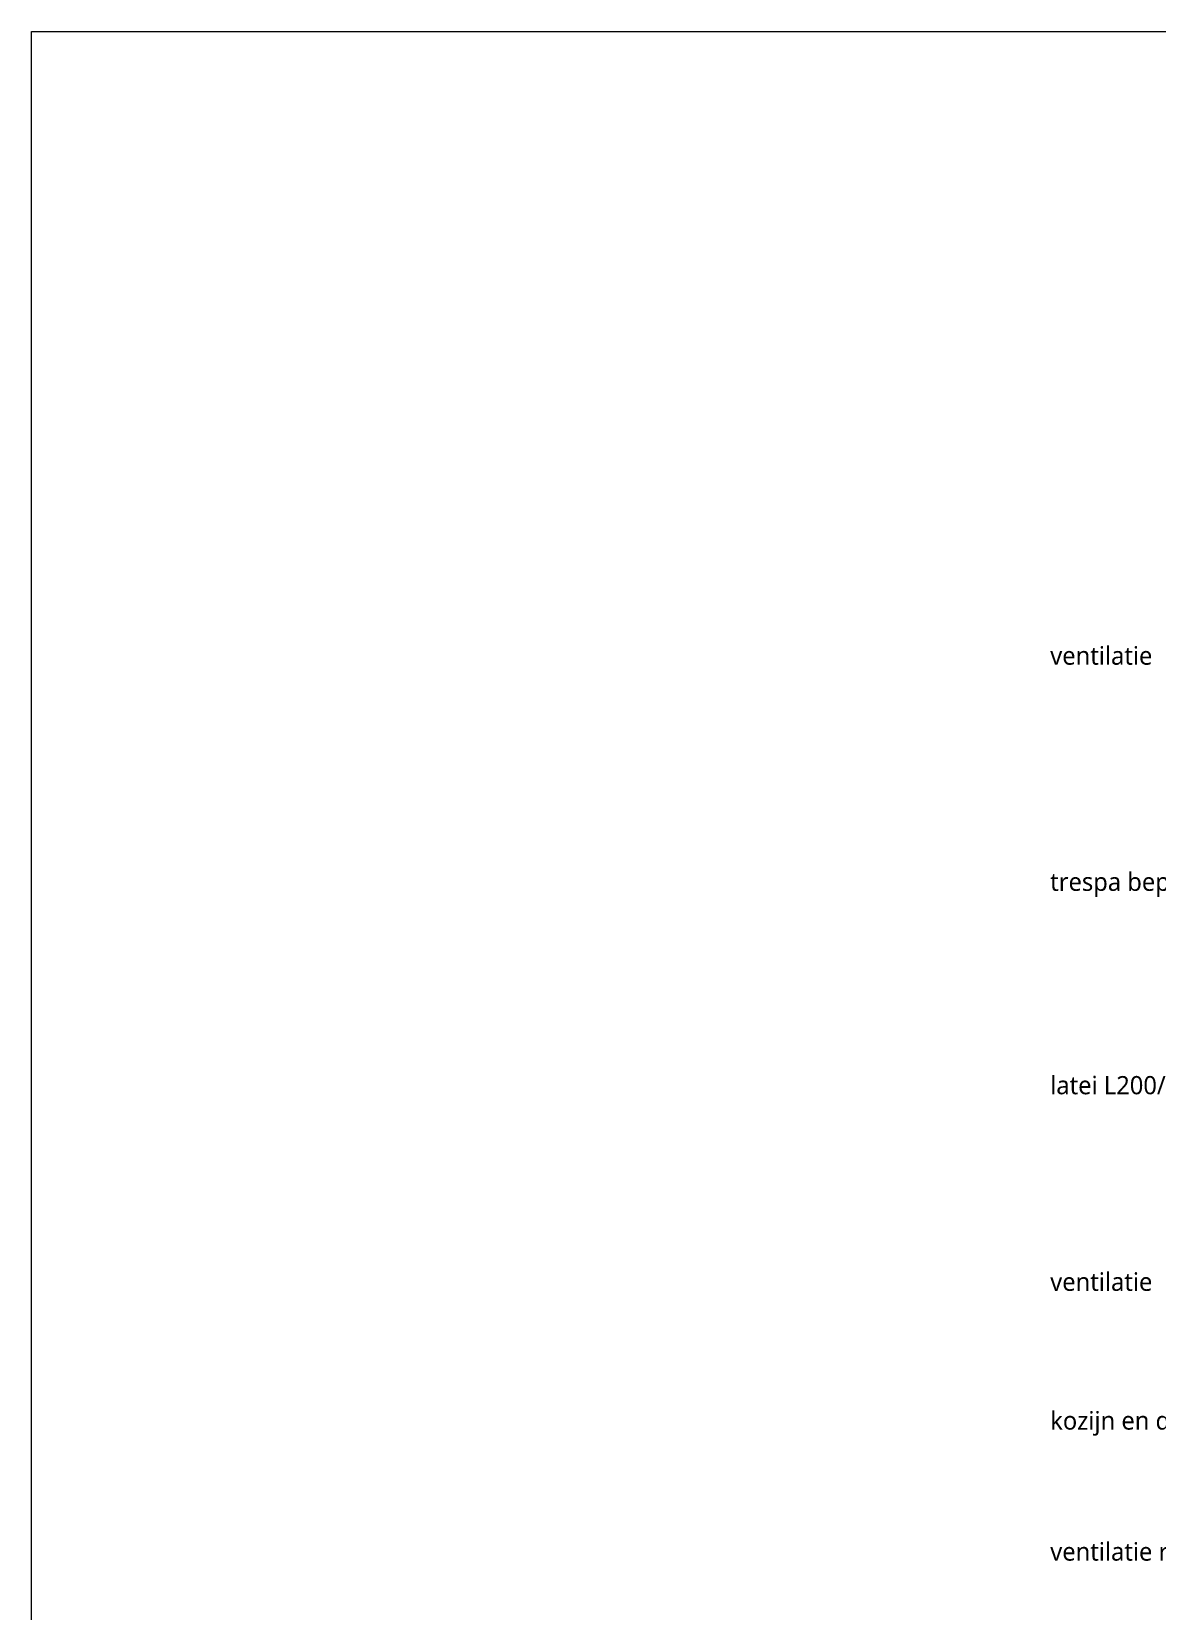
# Model space of a CAD drawing. Header units: millimetres. Extents: x 1813 to 34621, y -2347 to 13791.
# Drawn here: x 7844 to 8617, y 3927 to 5012 of the extents above; entities that cross this region are included whole.
import ezdxf

# ---------------------------------------------------------------- set-up
doc = ezdxf.new("R2010")
doc.units = ezdxf.units.MM
doc.layers.add('A-DETL', color=90, linetype='Continuous', lineweight=13)
doc.layers.add('G-ANNO-TEXT', color=231, linetype='Continuous', lineweight=13)
doc.styles.add('Segoe UI_3', font='segoeui.ttf', dxfattribs={"height": 12.5})

msp = doc.modelspace()

# ---------------------------------------------------------------- linework, layer by layer
at = {"layer": 'A-DETL', "lineweight": 18}
for p, q in [((7843.6, 5011.5), (11489.3, 5011.5)), ((7843.6, 2452.2), (7843.6, 5011.5))]:
    msp.add_line(p, q, dxfattribs=at)

# ---------------------------------------------------------------- texts
at = {"layer": 'G-ANNO-TEXT', "color": 7, "char_height": 12.5, "attachment_point": 1, "style": 'Segoe UI_3'}
for s, insert, width in [('ventilatie', (8543.4, 4589.2), 85.38), ('trespa beplating', (8543.4, 4433.9), 152.721), ('latei L200/100/10 vzv opwaaivoorziening', (8543.4, 4294.2), 384.008), ('ventilatie', (8543.4, 4159.2), 85.38), ('kozijn en deuren Meranti', (8543.4, 4063.9), 235.295), ('ventilatie rooster', (8543.4, 3973.9), 157.932)]:
    msp.add_mtext(s, dxfattribs=dict(at, insert=insert, width=width))

doc.saveas('drawing.dxf')
